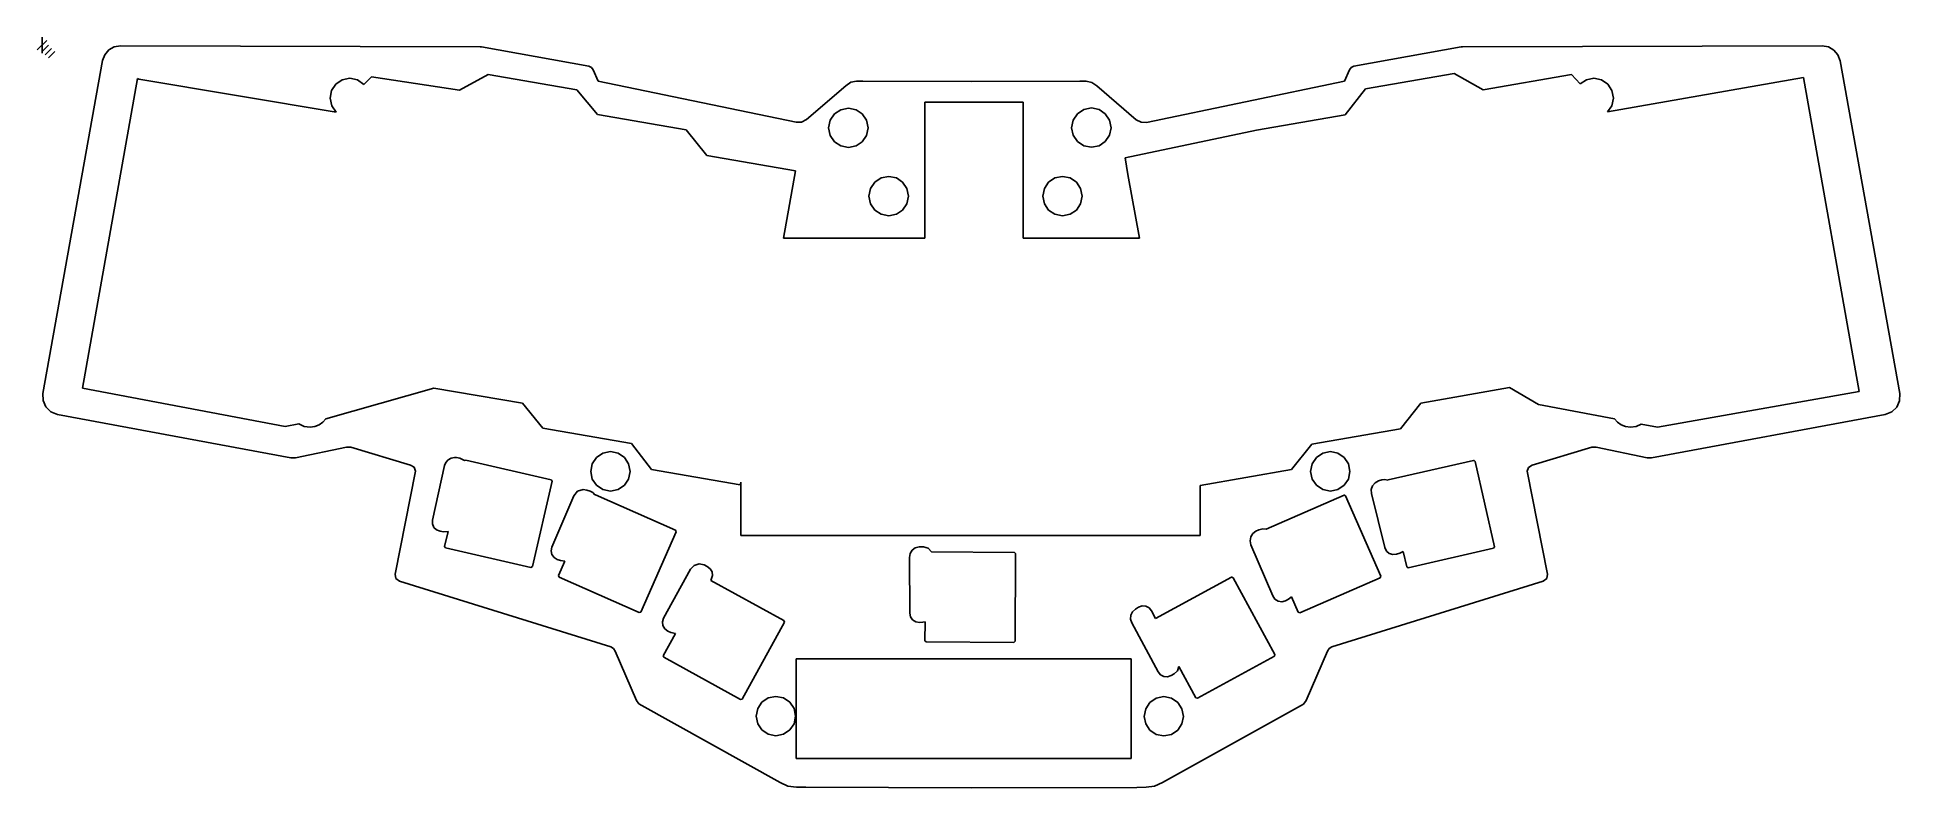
# Model space of a CAD drawing. Extents: x -1 to 310, y 0 to 125.
import ezdxf

# ---------------------------------------------------------------- set-up
doc = ezdxf.new("R2010")
doc.units = 0

msp = doc.modelspace()

# ---------------------------------------------------------------- linework, layer by layer
for p, q in [((10.091674, 121.223431), (0.147762, 65.779536)), ((10.458254, 122.214547), (10.091671, 121.223357)), ((11.122611, 122.99764), (10.458254, 122.214547)), ((12.011501, 123.511319), (11.122611, 122.99764)), ((13.051682, 123.694266), (12.011501, 123.511319)), ((72.981386, 123.543824), (13.05167, 123.694372)), ((73.223596, 123.520276), (72.98128, 123.543903)), ((91.082832, 120.296068), (73.223479, 123.520276)), ((236.441028, 123.510751), (218.582998, 120.284955)), ((236.68509, 123.532976), (236.440996, 123.510883)), ((296.613308, 123.682995), (236.684973, 123.532976)), ((297.653464, 123.500305), (296.612779, 123.68309)), ((298.543177, 122.986813), (297.653464, 123.500305)), ((299.2081, 122.20405), (298.543177, 122.986813)), ((299.574416, 121.213451), (299.2081, 122.20405)), ((309.519667, 65.768158), (299.573992, 121.213377)), ((91.526908, 120.094646), (91.082821, 120.296004)), ((91.822976, 119.706217), (91.526908, 120.094646)), ((92.644401, 117.793377), (91.82287, 119.706312)), ((217.841901, 119.6952), (217.020371, 117.782529)), ((218.138065, 120.083629), (217.841869, 119.695295)), ((218.58304, 120.285082), (218.138065, 120.083629)), ((125.637107, 110.952584), (92.644401, 117.793377)), ((133.912469, 117.025822), (127.344461, 111.393644)), ((134.777275, 117.614395), (133.912501, 117.025758)), ((135.717677, 117.814173), (134.777275, 117.614395)), ((136.744301, 117.811369), (135.717719, 117.814279)), ((154.833576, 117.767184), (136.744301, 117.811369)), ((172.922058, 117.800521), (154.833576, 117.756336)), ((154.833576, 117.756336), (154.833576, 117.767184)), ((173.948375, 117.802902), (172.922058, 117.800521)), ((174.888269, 117.603385), (173.948439, 117.802997)), ((175.753614, 117.016106), (174.888269, 117.603385)), ((182.320046, 111.382531), (175.753625, 117.016032)), ((217.020371, 117.782529), (184.028987, 110.943323)), ((126.542034, 110.974788), (125.637192, 110.952626)), ((127.344577, 111.39357), (126.542034, 110.974788)), ((183.123701, 110.964056), (182.320014, 111.382648)), ((184.028924, 110.943228), (183.123701, 110.964056)), ((0.147762, 65.779546), (0.173449, 64.587958)), ((309.492032, 64.576711), (309.518503, 65.768116)), ((309.519667, 65.768158), (309.519667, 65.768158)), ((0.173449, 64.587958), (0.638514, 63.535554)), ((0.638514, 63.535554), (1.464539, 62.734562)), ((1.464539, 62.734562), (2.573104, 62.29721)), ((2.573107, 62.297094), (41.480663, 55.058103)), ((268.183865, 55.047255), (307.093441, 62.285982)), ((307.092806, 62.286034), (308.20084, 62.723489)), ((308.20084, 62.723489), (309.026696, 63.524442)), ((309.026696, 63.524442), (309.492032, 64.576711)), ((42.240016, 55.067893), (50.706408, 56.831603)), ((50.706524, 56.831645), (51.471317, 56.841541)), ((51.471317, 56.841657), (61.411171, 53.820648)), ((248.253865, 53.809801), (258.195307, 56.831603)), ((258.195307, 56.831645), (258.959846, 56.822253)), ((258.959951, 56.822343), (267.424512, 55.058103)), ((41.480748, 55.05822), (42.239953, 55.067877)), ((62.23376, 52.834018), (58.841012, 35.681632)), ((61.411086, 53.820733), (62.001223, 53.476119)), ((62.001223, 53.476119), (62.233791, 52.833944)), ((67.058933, 53.762689), (65.046137, 44.694522)), ((67.27994, 54.299589), (67.058933, 53.762689)), ((67.655719, 54.723726), (67.27994, 54.299589)), ((68.144189, 55.006729), (67.655719, 54.723726)), ((68.703272, 55.120227), (68.144189, 55.006729)), ((69.038136, 55.098005), (68.703272, 55.12023)), ((68.703272, 55.12023), (68.703272, 55.120227)), ((69.595723, 55.004988), (69.038136, 55.098005)), ((70.404974, 54.613797), (69.595723, 55.004988)), ((70.599795, 54.679943), (70.404974, 54.613797)), ((84.826293, 51.399529), (70.599795, 54.679943)), ((238.513813, 54.623565), (224.279047, 51.37937)), ((238.593395, 54.625682), (238.513813, 54.623565)), ((238.593395, 54.625655), (238.593395, 54.625682)), ((238.753592, 54.473213), (238.593395, 54.625655)), ((241.997832, 40.237928), (238.753592, 54.473213)), ((247.432324, 52.823022), (247.663666, 53.465769)), ((250.82376, 35.672107), (247.432335, 52.822906)), ((247.663666, 53.465769), (248.253759, 53.809811)), ((267.425676, 55.05822), (268.185135, 55.047292)), ((81.695739, 36.932736), (84.976153, 51.15975)), ((84.976153, 51.15975), (84.826293, 51.399529)), ((90.142752, 49.792915), (89.229703, 49.494006)), ((90.795862, 49.691654), (90.14267, 49.792939)), ((90.14267, 49.792939), (90.142752, 49.792915)), ((91.327095, 49.497349), (90.795862, 49.691654)), ((221.687829, 50.406677), (221.476117, 49.796918)), ((221.476117, 49.796918), (221.506093, 49.136595)), ((222.103874, 50.900097), (221.687829, 50.406677)), ((222.686897, 51.211402), (222.103874, 50.900097)), ((223.228467, 51.375216), (222.686897, 51.211402)), ((223.739494, 51.444759), (223.228467, 51.375216)), ((224.221169, 51.35352), (223.739494, 51.444759)), ((224.279047, 51.37937), (224.221169, 51.35352)), ((88.604866, 48.743367), (84.957031, 40.200749)), ((89.229703, 49.494006), (88.604866, 48.743367)), ((91.766192, 49.254727), (91.327095, 49.497349)), ((92.09242, 48.906689), (91.766192, 49.254727)), ((92.225227, 48.899466), (92.09242, 48.906689)), ((105.573228, 42.984591), (92.225227, 48.899466)), ((216.92809, 48.82035), (203.983681, 43.149386)), ((217.005599, 48.837416), (216.92809, 48.82035)), ((217.005605, 48.837397), (217.005599, 48.837416)), ((217.191638, 48.717509), (217.005605, 48.837397)), ((223.050186, 35.344706), (217.191638, 48.717509)), ((221.506093, 49.136595), (223.725076, 40.11649)), ((65.046137, 44.694522), (65.03425, 44.047024)), ((65.03425, 44.047024), (65.268043, 43.47868)), ((65.268043, 43.47868), (65.707402, 43.049037)), ((65.707402, 43.049037), (66.312209, 42.817639)), ((66.312209, 42.817639), (66.869796, 42.72462)), ((66.869796, 42.72462), (67.65011, 42.778364)), ((67.65011, 42.778364), (67.079603, 40.303066)), ((99.760755, 29.372486), (105.675031, 42.72104)), ((105.675031, 42.72104), (105.573228, 42.984591)), ((201.395439, 41.874892), (201.283555, 41.239035)), ((201.283555, 41.239035), (201.418467, 40.591919)), ((201.72761, 42.42853), (201.395439, 41.874892)), ((201.418467, 40.591919), (205.04925, 32.042065)), ((202.25356, 42.828987), (201.72761, 42.42853)), ((202.761017, 43.077039), (202.25356, 42.828987)), ((203.381597, 43.239548), (202.761017, 43.077039)), ((203.983681, 43.149386), (203.381597, 43.239548)), ((67.079603, 40.303066), (67.229462, 40.06329)), ((67.229462, 40.06329), (81.455961, 36.782874)), ((84.957031, 40.200749), (84.826186, 39.566584)), ((84.826186, 39.566584), (84.951446, 38.965085)), ((84.951446, 38.965085), (85.304291, 38.46207)), ((85.304291, 38.46207), (85.856201, 38.12336)), ((85.856201, 38.12336), (86.386917, 37.929055)), ((87.103151, 37.83294), (86.046888, 35.449108)), ((86.386917, 37.929055), (87.103151, 37.83294)), ((109.499163, 37.381286), (108.65351, 37.130672)), ((110.301519, 37.214988), (109.498989, 37.381384)), ((109.498989, 37.381384), (109.499163, 37.381286)), ((144.634241, 39.126314), (144.50937, 38.47725)), ((144.50937, 38.47725), (144.56415, 29.187913)), ((144.98244, 39.669799), (144.634241, 39.126314)), ((145.502219, 40.052512), (144.98244, 39.669799)), ((146.141829, 40.219262), (145.502219, 40.052512)), ((146.706134, 40.252388), (146.141829, 40.219262)), ((146.8746, 40.253975), (146.706134, 40.252388)), ((146.874594, 40.253885), (146.8746, 40.253975)), ((147.667678, 39.999937), (146.874594, 40.253885)), ((148.200092, 39.389855), (147.667678, 39.999937)), ((162.012663, 39.29632), (148.200092, 39.389855)), ((162.2111, 39.095303), (162.012663, 39.29632)), ((162.112398, 24.4957), (162.2111, 39.095303)), ((223.725076, 40.11649), (224.001591, 39.531011)), ((224.001591, 39.531011), (224.46308, 39.125576)), ((224.46308, 39.125576), (225.047268, 38.935641)), ((225.047268, 38.935641), (225.691878, 38.996664)), ((225.691878, 38.996664), (226.232929, 39.160478)), ((226.232929, 39.160478), (226.792067, 39.453998)), ((226.792067, 39.453998), (227.372908, 36.904804)), ((227.612171, 36.754426), (241.847453, 39.998669)), ((241.847453, 39.998669), (241.997832, 40.237928)), ((58.841118, 35.6816), (58.972213, 34.961892)), ((58.972213, 34.961892), (59.559175, 34.524123)), ((59.55909, 34.524081), (94.779056, 23.566112)), ((81.455961, 36.782874), (81.695739, 36.932736)), ((86.046888, 35.449108), (86.148689, 35.18556)), ((86.148689, 35.18556), (99.49669, 29.270685)), ((108.028971, 36.484186), (103.567244, 28.336887)), ((108.65351, 37.130672), (108.028971, 36.484186)), ((110.811566, 36.97004), (110.301519, 37.214988)), ((111.327841, 36.579177), (110.811566, 36.97004)), ((111.629946, 36.04409), (111.327841, 36.579177)), ((111.41163, 34.645583), (111.504028, 34.81462)), ((123.609832, 27.934374), (111.41163, 34.645583)), ((111.504028, 34.81462), (111.695976, 35.433122)), ((111.695976, 35.433122), (111.629946, 36.04409)), ((198.160791, 35.173659), (185.537293, 28.28727)), ((198.236753, 35.197445), (198.160791, 35.173659)), ((198.236767, 35.197434), (198.236753, 35.197445)), ((198.4321, 35.094083), (198.236767, 35.197434)), ((205.424428, 22.277315), (198.4321, 35.094083)), ((209.574029, 29.222608), (222.94735, 35.081155)), ((214.887303, 23.558174), (250.107269, 34.513233)), ((222.94735, 35.081155), (223.050186, 35.344706)), ((227.372908, 36.904804), (227.612171, 36.754426)), ((250.107195, 34.513201), (250.693204, 34.95097)), ((250.693204, 34.95097), (250.823728, 35.672202)), ((205.04925, 32.042065), (205.415771, 31.508212)), ((205.415771, 31.508212), (205.936222, 31.181573)), ((205.936222, 31.181573), (206.543386, 31.087261)), ((206.543386, 31.087261), (207.170046, 31.250385)), ((207.170046, 31.250385), (207.678022, 31.49895)), ((207.678022, 31.49895), (208.189622, 31.884974)), ((208.189622, 31.884974), (209.310994, 29.325446)), ((99.49669, 29.270685), (99.760755, 29.372486)), ((103.567244, 28.336887), (103.375296, 27.718467)), ((123.688379, 27.663076), (123.609832, 27.934374)), ((144.56415, 29.187913), (144.69664, 28.554071)), ((144.69664, 28.554071), (145.051085, 28.052146)), ((145.051085, 28.052146), (145.575084, 27.731179)), ((181.416087, 28.838954), (181.362732, 28.195792)), ((181.362732, 28.195792), (181.556158, 27.563805)), ((181.696314, 29.420345), (181.416087, 28.838954)), ((182.183505, 29.867021), (181.696314, 29.420345)), ((182.666681, 30.161057), (182.183505, 29.867021)), ((183.275782, 30.380702), (182.666681, 30.161057)), ((183.888899, 30.342207), (183.275782, 30.380702)), ((184.436868, 30.064438), (183.888899, 30.342207)), ((184.850523, 29.566264), (184.436868, 30.064438)), ((185.537293, 28.28727), (184.850523, 29.566264)), ((209.310994, 29.325446), (209.574029, 29.222608)), ((103.375296, 27.718467), (103.441326, 27.107678)), ((103.441326, 27.107678), (103.743431, 26.572768)), ((105.527328, 25.771157), (103.508766, 22.101666)), ((103.743431, 26.572768), (104.259705, 26.181983)), ((104.259705, 26.181983), (104.769237, 25.93704)), ((104.769237, 25.93704), (105.527328, 25.771157)), ((116.650577, 14.871113), (123.688379, 27.663076)), ((145.575084, 27.731179), (146.21624, 27.640206)), ((146.21624, 27.640206), (146.780548, 27.673794)), ((146.780548, 27.673794), (147.134015, 27.733225)), ((147.134015, 27.733225), (147.112822, 24.596985)), ((181.556158, 27.563805), (185.952262, 19.380856)), ((94.779024, 23.56739), (95.231715, 23.300226)), ((95.231715, 23.300226), (95.485906, 22.839781)), ((95.486022, 22.838508), (99.031699, 14.654956)), ((103.508766, 22.101666), (103.587315, 21.829849)), ((103.587315, 21.829849), (116.379276, 14.792047)), ((147.112822, 24.596985), (147.311257, 24.395447)), ((147.311257, 24.395447), (161.910859, 24.296747)), ((161.910859, 24.296747), (162.112398, 24.4957)), ((192.527563, 15.013688), (205.344328, 22.006014)), ((205.344328, 22.006014), (205.424428, 22.277315)), ((210.633073, 14.644373), (214.179014, 22.827925)), ((214.17894, 22.828782), (214.433321, 23.289399)), ((214.433321, 23.289399), (214.887345, 23.557761)), ((125.66855, 21.577929), (181.449372, 21.577929)), ((125.66855, 4.968729), (125.66855, 21.577929)), ((181.449372, 21.577929), (181.449372, 4.968729)), ((185.952262, 19.380856), (186.365929, 18.882686)), ((186.365929, 18.882686), (186.913897, 18.604917)), ((187.527009, 18.566419), (188.136107, 18.786063)), ((188.136107, 18.786063), (188.61928, 19.080099)), ((188.61928, 19.080099), (189.158184, 19.601288)), ((189.158184, 19.601288), (189.424914, 20.284158)), ((189.424914, 20.284158), (192.256262, 15.093786)), ((186.913897, 18.604917), (187.527009, 18.566419)), ((99.031741, 14.655633), (99.461509, 14.052077)), ((99.461382, 14.051707), (122.998421, 0.981307)), ((116.379276, 14.792047), (116.650577, 14.871113)), ((186.667409, 0.968078), (210.204713, 14.041124)), ((192.256262, 15.093786), (192.527563, 15.013688)), ((210.204607, 14.041028), (210.633104, 14.644635)), ((181.449372, 4.968729), (125.66855, 4.968729)), ((122.998389, 0.98001), (124.289565, 0.386768)), ((124.289565, 0.386768), (125.696373, 0.182128)), ((125.696373, 0.182266), (127.234659, 0.176974)), ((127.234659, 0.176974), (154.832253, 0.110829)), ((154.832253, 0.100245), (182.4317, 0.166391)), ((154.832253, 0.110829), (154.832253, 0.100245)), ((182.4317, 0.166391), (183.969456, 0.171683)), ((183.969488, 0.171106), (185.37544, 0.376775)), ((185.37544, 0.376775), (186.667473, 0.968988))]:
    msp.add_line(p, q)
at = {"layer": 'Layer 1'}
for p, q in [((0.793749, 124.587749), (-0.793749, 123.000251)), ((0, 125.116915), (0, 122.471085)), ((1.058332, 123.794), (0, 122.735668)), ((1.587498, 123.264834), (0.529166, 122.206502)), ((2.116664, 122.735668), (1.058332, 121.677336)), ((15.88492, 118.253642), (6.750092, 66.65636)), ((16.132451, 118.163209), (15.88492, 118.253642)), ((49.013593, 112.632806), (16.132451, 118.163209)), ((50.012232, 118.020024), (48.962456, 117.311559)), ((51.296137, 118.279997), (50.012232, 118.020024)), ((52.589485, 118.004649), (51.296137, 118.279997)), ((53.643794, 117.257322), (52.589485, 118.004649)), ((54.912965, 118.52546), (53.643794, 117.257322)), ((69.550807, 116.315779), (54.912965, 118.52546)), ((74.332419, 118.910448), (69.550807, 116.315779)), ((89.114954, 116.366422), (74.332419, 118.910448)), ((235.307854, 119.095967), (220.53152, 116.513183)), ((240.117372, 116.335933), (235.307854, 119.095967)), ((254.834278, 118.893912), (240.117372, 116.335933)), ((256.297237, 117.379278), (254.834278, 118.893912)), ((257.322386, 118.038808), (256.297237, 117.379278)), ((258.560144, 118.279997), (257.322386, 118.038808)), ((259.819567, 118.020024), (258.560144, 118.279997)), ((260.856761, 117.311558), (259.819567, 118.020024)), ((293.494905, 118.41849), (260.844754, 112.670013)), ((302.744454, 66.114277), (293.494905, 118.41849)), ((48.253992, 116.261784), (47.994019, 114.977879)), ((47.994019, 114.977879), (48.268457, 113.686287)), ((48.962456, 117.311559), (48.253992, 116.261784)), ((92.535928, 112.221979), (89.114954, 116.366422)), ((220.53152, 116.513183), (217.146721, 112.195624)), ((261.560582, 116.261782), (260.856761, 117.311558)), ((261.557119, 113.710995), (261.819888, 114.977879)), ((261.819888, 114.977879), (261.560582, 116.261782)), ((48.268457, 113.686287), (49.013593, 112.632806)), ((107.318463, 109.677952), (92.535928, 112.221979)), ((131.318295, 111.295889), (132.026715, 112.345622)), ((132.026715, 112.345622), (133.076448, 113.054043)), ((133.076448, 113.054043), (134.360337, 113.313996)), ((134.360337, 113.313996), (135.619753, 113.054043)), ((135.619753, 113.054043), (136.656918, 112.345622)), ((136.656918, 112.345622), (137.360709, 111.295889)), ((163.450863, 114.297301), (147.102015, 114.297301)), ((147.102015, 114.297301), (147.102015, 91.652726)), ((163.450863, 91.652726), (163.450863, 114.297301)), ((171.805295, 111.331889), (172.513715, 112.381622)), ((172.513715, 112.381622), (173.563448, 113.090043)), ((173.563448, 113.090043), (174.847337, 113.349996)), ((174.847337, 113.349996), (176.106753, 113.090043)), ((176.106753, 113.090043), (177.143918, 112.381622)), ((177.143918, 112.381622), (177.847709, 111.331889)), ((217.146721, 112.195624), (202.370385, 109.61284)), ((260.844754, 112.670013), (261.557119, 113.710995)), ((110.738921, 105.406386), (107.318463, 109.677952)), ((131.058342, 110.012), (131.318295, 111.295889)), ((131.318295, 108.752585), (131.058342, 110.012)), ((132.026715, 107.71542), (131.318295, 108.752585)), ((137.360709, 108.752585), (136.656918, 107.71542)), ((137.360709, 111.295889), (137.62, 110.012)), ((137.62, 110.012), (137.360709, 108.752585)), ((137.62, 110.012), (137.62, 110.012)), ((171.545342, 110.048), (171.805295, 111.331889)), ((171.805295, 108.788585), (171.545342, 110.048)), ((172.513715, 107.75142), (171.805295, 108.788585)), ((177.847709, 108.788585), (177.143918, 107.75142)), ((177.847709, 111.331889), (178.107, 110.048)), ((178.107, 110.048), (177.847709, 108.788585)), ((178.107, 110.048), (178.107, 110.048)), ((202.370385, 109.61284), (180.4684, 105.030182)), ((133.076448, 107.011629), (132.026715, 107.71542)), ((134.360337, 106.752337), (133.076448, 107.011629)), ((135.619753, 107.011629), (134.360337, 106.752337)), ((136.656918, 107.71542), (135.619753, 107.011629)), ((173.563448, 107.047629), (172.513715, 107.75142)), ((174.847337, 106.788337), (173.563448, 107.047629)), ((176.106753, 107.047629), (174.847337, 106.788337)), ((177.143918, 107.75142), (176.106753, 107.047629)), ((125.521974, 102.861842), (110.738921, 105.406386)), ((123.551556, 91.652726), (125.521974, 102.861842)), ((180.4684, 105.030182), (180.903514, 102.265497)), ((137.783342, 98.6373), (138.043295, 99.921189)), ((138.043295, 99.921189), (138.751715, 100.970922)), ((138.751715, 100.970922), (139.801448, 101.679343)), ((139.801448, 101.679343), (141.085337, 101.939296)), ((141.085337, 101.939296), (142.344753, 101.679343)), ((142.344753, 101.679343), (143.381918, 100.970922)), ((143.381918, 100.970922), (144.085709, 99.921189)), ((144.085709, 99.921189), (144.345, 98.6373)), ((166.739342, 98.6373), (166.999295, 99.921189)), ((166.999295, 99.921189), (167.707715, 100.970922)), ((167.707715, 100.970922), (168.757448, 101.679343)), ((168.757448, 101.679343), (170.041337, 101.939296)), ((170.041337, 101.939296), (171.300753, 101.679343)), ((171.300753, 101.679343), (172.337918, 100.970922)), ((172.337918, 100.970922), (173.041709, 99.921189)), ((173.041709, 99.921189), (173.301, 98.6373)), ((180.903514, 102.265497), (182.841894, 91.652726)), ((138.043295, 97.377885), (137.783342, 98.6373)), ((138.751715, 96.34072), (138.043295, 97.377885)), ((139.801448, 95.636929), (138.751715, 96.34072)), ((143.381918, 96.34072), (142.344753, 95.636929)), ((144.085709, 97.377885), (143.381918, 96.34072)), ((144.345, 98.6373), (144.085709, 97.377885)), ((144.345, 98.6373), (144.345, 98.6373)), ((166.999295, 97.377885), (166.739342, 98.6373)), ((167.707715, 96.34072), (166.999295, 97.377885)), ((168.757448, 95.636929), (167.707715, 96.34072)), ((172.337918, 96.34072), (171.300753, 95.636929)), ((173.041709, 97.377885), (172.337918, 96.34072)), ((173.301, 98.6373), (173.041709, 97.377885)), ((173.301, 98.6373), (173.301, 98.6373)), ((141.085337, 95.377637), (139.801448, 95.636929)), ((142.344753, 95.636929), (141.085337, 95.377637)), ((170.041337, 95.377637), (168.757448, 95.636929)), ((171.300753, 95.636929), (170.041337, 95.377637)), ((147.102015, 91.652726), (123.551556, 91.652726)), ((182.841894, 91.652726), (163.450863, 91.652726)), ((6.750092, 66.65636), (40.485446, 60.282085)), ((47.312925, 61.555388), (65.268905, 66.684266)), ((65.268905, 66.684266), (80.05144, 64.139723)), ((229.739213, 64.166594), (244.51503, 66.748861)), ((244.51503, 66.748861), (249.34625, 63.968157)), ((269.151726, 60.165811), (302.744454, 66.114277)), ((80.05144, 64.139723), (83.451227, 59.97461)), ((226.333222, 59.912081), (229.739213, 64.166594)), ((249.34625, 63.968157), (261.966647, 61.545053)), ((40.485446, 60.282085), (42.810881, 60.715649)), ((42.810881, 60.715649), (43.672629, 60.304103)), ((43.672629, 60.304103), (44.650042, 60.156511)), ((44.650042, 60.156511), (45.442608, 60.256794)), ((45.442608, 60.256794), (46.167621, 60.540506)), ((46.167621, 60.540506), (46.799565, 60.98194)), ((46.799565, 60.98194), (47.312925, 61.555388)), ((83.451227, 59.97461), (98.233762, 57.430065)), ((211.557405, 57.329815), (226.333222, 59.912081)), ((261.966647, 61.545053), (262.483351, 60.976254)), ((262.483351, 60.976254), (263.119422, 60.537849)), ((263.119422, 60.537849), (263.851414, 60.25578)), ((263.851414, 60.25578), (264.655885, 60.155992)), ((264.655885, 60.155992), (265.590957, 60.296752)), ((265.590957, 60.296752), (266.423733, 60.68981)), ((266.423733, 60.68981), (269.151726, 60.165811)), ((93.446548, 55.832243), (94.730437, 56.092196)), ((94.730437, 56.092196), (95.989853, 55.832243)), ((98.233762, 57.430065), (101.548799, 53.116643)), ((208.193277, 53.096487), (211.557405, 57.329815)), ((213.376448, 55.832243), (214.660337, 56.092196)), ((214.660337, 56.092196), (215.919753, 55.832243)), ((91.428442, 52.7902), (91.688395, 54.074089)), ((91.688395, 51.530785), (91.428442, 52.7902)), ((91.688395, 54.074089), (92.396815, 55.123822)), ((92.396815, 55.123822), (93.446548, 55.832243)), ((95.989853, 55.832243), (97.027018, 55.123822)), ((97.027018, 55.123822), (97.730809, 54.074089)), ((97.730809, 54.074089), (97.9901, 52.7902)), ((97.9901, 52.7902), (97.730809, 51.530785)), ((97.9901, 52.7902), (97.9901, 52.7902)), ((101.548799, 53.116643), (116.331335, 50.572098)), ((192.973558, 50.425336), (208.193277, 53.096487)), ((211.358342, 52.7902), (211.618295, 54.074089)), ((211.618295, 51.530785), (211.358342, 52.7902)), ((211.618295, 54.074089), (212.326715, 55.123822)), ((212.326715, 55.123822), (213.376448, 55.832243)), ((215.919753, 55.832243), (216.956918, 55.123822)), ((216.956918, 55.123822), (217.660709, 54.074089)), ((217.660709, 54.074089), (217.92, 52.7902)), ((217.92, 52.7902), (217.660709, 51.530785)), ((217.92, 52.7902), (217.92, 52.7902)), ((92.396815, 50.49362), (91.688395, 51.530785)), ((93.446548, 49.789829), (92.396815, 50.49362)), ((94.730437, 49.530537), (93.446548, 49.789829)), ((95.989853, 49.789829), (94.730437, 49.530537)), ((97.027018, 50.49362), (95.989853, 49.789829)), ((97.730809, 51.530785), (97.027018, 50.49362)), ((116.331335, 50.572098), (116.409884, 51.019097)), ((116.409884, 51.019097), (116.409884, 42.116297)), ((192.973558, 42.116297), (192.973558, 50.425336)), ((212.326715, 50.49362), (211.618295, 51.530785)), ((213.376448, 49.789829), (212.326715, 50.49362)), ((214.660337, 49.530537), (213.376448, 49.789829)), ((215.919753, 49.789829), (214.660337, 49.530537)), ((216.956918, 50.49362), (215.919753, 49.789829)), ((217.660709, 51.530785), (216.956918, 50.49362)), ((116.409884, 42.116297), (192.973558, 42.116297)), ((118.987342, 12.0232), (119.247295, 13.307089)), ((119.247295, 13.307089), (119.955715, 14.356822)), ((119.955715, 14.356822), (121.005448, 15.065243)), ((121.005448, 15.065243), (122.289337, 15.325196)), ((122.289337, 15.325196), (123.548753, 15.065243)), ((123.548753, 15.065243), (124.585918, 14.356822)), ((124.585918, 14.356822), (125.289709, 13.307089)), ((125.289709, 13.307089), (125.549, 12.0232)), ((183.630342, 11.9808), (183.890295, 13.264689)), ((183.890295, 13.264689), (184.598715, 14.314422)), ((184.598715, 14.314422), (185.648448, 15.022843)), ((185.648448, 15.022843), (186.932337, 15.282796)), ((186.932337, 15.282796), (188.191753, 15.022843)), ((188.191753, 15.022843), (189.228918, 14.314422)), ((189.228918, 14.314422), (189.932709, 13.264689)), ((189.932709, 13.264689), (190.192, 11.9808)), ((119.247295, 10.763785), (118.987342, 12.0232)), ((119.955715, 9.72662), (119.247295, 10.763785)), ((121.005448, 9.022829), (119.955715, 9.72662)), ((124.585918, 9.72662), (123.548753, 9.022829)), ((125.289709, 10.763785), (124.585918, 9.72662)), ((125.549, 12.0232), (125.289709, 10.763785)), ((125.549, 12.0232), (125.549, 12.0232)), ((183.890295, 10.721385), (183.630342, 11.9808)), ((184.598715, 9.68422), (183.890295, 10.721385)), ((185.648448, 8.980429), (184.598715, 9.68422)), ((189.228918, 9.68422), (188.191753, 8.980429)), ((189.932709, 10.721385), (189.228918, 9.68422)), ((190.192, 11.9808), (189.932709, 10.721385)), ((190.192, 11.9808), (190.192, 11.9808)), ((122.289337, 8.763537), (121.005448, 9.022829)), ((123.548753, 9.022829), (122.289337, 8.763537)), ((186.932337, 8.721137), (185.648448, 8.980429)), ((188.191753, 8.980429), (186.932337, 8.721137))]:
    msp.add_line(p, q, dxfattribs=at)

doc.saveas('drawing.dxf')
